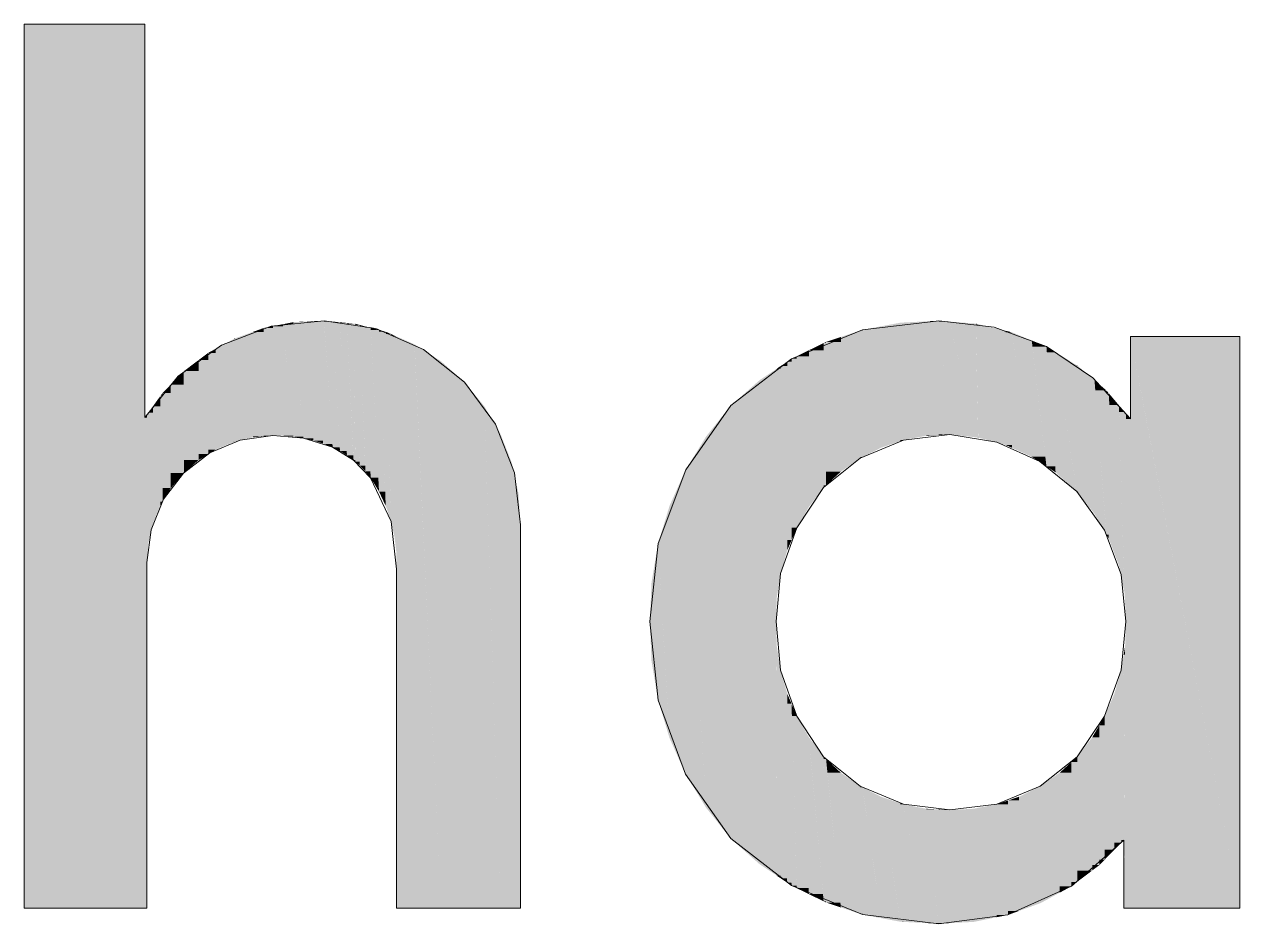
# Model space of a CAD drawing. Extents: x 885 to 2021, y 330 to 1122.
# Drawn here: x 1893.304 to 1896.092, y 647.357 to 649.421 of the extents above; entities that cross this region are included whole.
import ezdxf

# ---------------------------------------------------------------- set-up
doc = ezdxf.new("R2010")
doc.units = 0
doc.layers.get('0').update_dxf_attribs({"lineweight": 25})
doc.layers.add('P11_Plankopf_Ausführung_AF_4_800 Plankopf', color=7, linetype='Continuous', lineweight=25)

# ---------------------------------------------------------------- blocks, each defined once
blk = doc.blocks.new('Referenz-A0T8DITAAL', base_point=(1729.7843, 502.0648))
at = {"layer": 'P11_Plankopf_Ausführung_AF_4_800 Plankopf', "color": 0, "linetype": 'Continuous', "lineweight": 13, "ltscale": 16.9}
for p, q in [((1893.5798, 649.4211), (1893.3036, 649.4211)), ((1893.3036, 649.4211), (1893.3036, 647.3928)), ((1893.5798, 648.5184), (1893.5798, 649.4211)), ((1893.8698, 648.7284), (1893.7557, 648.6849)), ((1893.9913, 648.7408), (1893.8698, 648.7284)), ((1894.1099, 648.7229), (1893.9913, 648.7408)), ((1894.2198, 648.6749), (1894.1099, 648.7229)), ((1895.2269, 648.72), (1895.064, 648.6535)), ((1895.4017, 648.7408), (1895.2269, 648.72)), ((1895.5288, 648.7259), (1895.4017, 648.7408)), ((1895.6488, 648.6814), (1895.5288, 648.7259)), ((1896.0922, 648.705), (1895.8415, 648.705)), ((1895.8415, 648.705), (1895.8415, 648.5156)), ((1896.0922, 647.3928), (1896.0922, 648.705)), ((1893.7557, 648.6849), (1893.6567, 648.6133)), ((1894.3135, 648.6), (1894.2198, 648.6749)), ((1895.755, 648.61), (1895.6488, 648.6814)), ((1895.064, 648.6535), (1894.9246, 648.546)), ((1893.6567, 648.6133), (1893.5798, 648.5184)), ((1895.8415, 648.5156), (1895.755, 648.61)), ((1894.3846, 648.5035), (1894.3135, 648.6)), ((1894.9246, 648.546), (1894.821, 648.3985)), ((1894.4283, 648.3919), (1894.3846, 648.5035)), ((1893.7988, 648.4669), (1893.7289, 648.4377)), ((1893.8738, 648.4771), (1893.7988, 648.4669)), ((1893.9438, 648.4712), (1893.8738, 648.4771)), ((1894.011, 648.4505), (1893.9438, 648.4712)), ((1895.3205, 648.4669), (1895.2215, 648.4252)), ((1895.4272, 648.4799), (1895.3205, 648.4669)), ((1895.5347, 648.4624), (1895.4272, 648.4799)), ((1894.059, 648.4209), (1894.011, 648.4505)), ((1895.6339, 648.4176), (1895.5347, 648.4624)), ((1893.7289, 648.4377), (1893.6691, 648.3913)), ((1894.0982, 648.3804), (1894.059, 648.4209)), ((1895.2215, 648.4252), (1895.1376, 648.3581)), ((1895.7182, 648.3488), (1895.6339, 648.4176)), ((1893.6691, 648.3913), (1893.6232, 648.3311)), ((1894.4417, 648.2727), (1894.4283, 648.3919)), ((1894.821, 648.3985), (1894.7578, 648.2296)), ((1894.145, 648.2803), (1894.0982, 648.3804)), ((1895.1376, 648.3581), (1895.076, 648.2656)), ((1893.6232, 648.3311), (1893.5945, 648.261)), ((1895.7818, 648.2604), (1895.7182, 648.3488)), ((1894.1576, 648.1705), (1894.145, 648.2803)), ((1894.4417, 647.3928), (1894.4417, 648.2727)), ((1893.5945, 648.261), (1893.5849, 648.1859)), ((1895.076, 648.2656), (1895.0388, 648.1609)), ((1895.8203, 648.1586), (1895.7818, 648.2604)), ((1894.7578, 648.2296), (1894.7391, 648.0503)), ((1893.5849, 647.3928), (1893.5849, 648.1859)), ((1894.1576, 648.1705), (1894.1576, 647.3928)), ((1895.0388, 648.1609), (1895.0283, 648.0503)), ((1895.8312, 648.0503), (1895.8203, 648.1586)), ((1894.7391, 648.0503), (1894.7576, 647.8702)), ((1895.0283, 648.0503), (1895.0387, 647.9389)), ((1895.8203, 647.9386), (1895.8312, 648.0503)), ((1895.0387, 647.9389), (1895.0759, 647.8334)), ((1895.7823, 647.8331), (1895.8203, 647.9386)), ((1894.7576, 647.8702), (1894.8208, 647.7005)), ((1895.0759, 647.8334), (1895.1376, 647.7401)), ((1895.7194, 647.7401), (1895.7823, 647.8331)), ((1895.1376, 647.7401), (1895.2214, 647.6728)), ((1895.6346, 647.6728), (1895.7194, 647.7401)), ((1894.8208, 647.7005), (1894.9246, 647.5522)), ((1895.2214, 647.6728), (1895.3205, 647.631)), ((1895.5347, 647.6311), (1895.6346, 647.6728)), ((1895.3205, 647.631), (1895.4272, 647.618)), ((1895.4272, 647.618), (1895.5347, 647.6311)), ((1894.9246, 647.5522), (1895.0639, 647.4445)), ((1895.7062, 647.443), (1895.8261, 647.5488)), ((1895.8261, 647.5488), (1895.8261, 647.3928)), ((1895.0639, 647.4445), (1895.2268, 647.3779)), ((1895.5604, 647.3771), (1895.7062, 647.443)), ((1893.3036, 647.3928), (1893.5849, 647.3928)), ((1894.1576, 647.3928), (1894.4417, 647.3928)), ((1895.8261, 647.3928), (1896.0922, 647.3928)), ((1895.2268, 647.3779), (1895.4017, 647.3571)), ((1895.4017, 647.3571), (1895.5604, 647.3771))]:
    blk.add_line(p, q, dxfattribs=at)
at = {"layer": 'P11_Plankopf_Ausführung_AF_4_800 Plankopf', "color": 0, "linetype": 'Continuous', "lineweight": 0, "ltscale": 0.0169}
for points in [[(1893.3036, 647.3928), (1893.5798, 647.3928), (1893.3036, 649.4211)], [(1893.5798, 648.5184), (1893.5798, 649.4211), (1893.3036, 649.4211)], [(1893.5798, 648.5184), (1893.4265, 648.5184), (1893.3036, 649.4211)], [(1893.8529, 648.7153), (1893.8285, 648.7153), (1893.8529, 648.7241)], [(1893.8738, 648.7241), (1893.8529, 648.7241), (1893.8738, 648.7282)], [(1893.8738, 648.4771), (1893.8529, 648.4771), (1893.8529, 648.7241)], [(1893.8738, 648.4771), (1893.8738, 648.7241), (1893.8529, 648.7241)], [(1893.8973, 648.7282), (1893.8738, 648.7282), (1893.8973, 648.7329)], [(1893.8973, 648.4771), (1893.8738, 648.4771), (1893.8738, 648.7282)], [(1893.8973, 648.4768), (1893.8973, 648.7282), (1893.8738, 648.7282)], [(1893.9207, 648.7329), (1893.8973, 648.7329), (1893.9207, 648.7375)], [(1893.9205, 648.4768), (1893.8973, 648.4768), (1893.8973, 648.7329)], [(1893.9207, 648.4749), (1893.9207, 648.7329), (1893.8973, 648.7329)], [(1893.9215, 648.7375), (1893.9207, 648.7375), (1893.9215, 648.7377)], [(1893.9215, 648.4749), (1893.9207, 648.4749), (1893.9207, 648.7375)], [(1893.9215, 648.4747), (1893.9215, 648.7375), (1893.9207, 648.7375)], [(1893.9438, 648.7377), (1893.9215, 648.7377), (1893.9438, 648.7387)], [(1893.9435, 648.4747), (1893.9215, 648.4747), (1893.9215, 648.7377)], [(1893.9438, 648.4712), (1893.9438, 648.7377), (1893.9215, 648.7377)], [(1893.9667, 648.7387), (1893.9438, 648.7387), (1893.9667, 648.7397)], [(1893.9663, 648.4712), (1893.9438, 648.4712), (1893.9438, 648.7387)], [(1893.9667, 648.4659), (1893.9667, 648.7387), (1893.9438, 648.7387)], [(1893.9891, 648.7397), (1893.9667, 648.7397), (1893.9891, 648.7407)], [(1893.9886, 648.4659), (1893.9667, 648.4659), (1893.9667, 648.7397)], [(1893.9891, 648.459), (1893.9891, 648.7397), (1893.9667, 648.7397)], [(1893.9913, 648.7407), (1893.9891, 648.7407), (1893.9913, 648.7408)], [(1893.9913, 648.459), (1893.9891, 648.459), (1893.9891, 648.7407)], [(1893.9913, 648.4581), (1893.9913, 648.7407), (1893.9891, 648.7407)], [(1894.0105, 648.4581), (1893.9913, 648.4581), (1893.9913, 648.7408)], [(1894.011, 648.7389), (1893.9915, 648.7389), (1893.9913, 648.7408)], [(1894.011, 648.4505), (1894.011, 648.7389), (1893.9915, 648.7389)], [(1894.0273, 648.4505), (1894.011, 648.4505), (1894.011, 648.7389)], [(1894.0278, 648.7372), (1894.0111, 648.7372), (1894.011, 648.7389)], [(1894.0278, 648.4419), (1894.0278, 648.7372), (1894.0111, 648.7372)], [(1894.0433, 648.4419), (1894.0278, 648.4419), (1894.0278, 648.7372)], [(1894.0438, 648.7357), (1894.0279, 648.7357), (1894.0278, 648.7372)], [(1894.0438, 648.432), (1894.0438, 648.7357), (1894.0279, 648.7357)], [(1894.0584, 648.432), (1894.0438, 648.432), (1894.0438, 648.7357)], [(1894.059, 648.7342), (1894.0439, 648.7342), (1894.0438, 648.7357)], [(1894.059, 648.4209), (1894.059, 648.7342), (1894.0439, 648.7342)], [(1894.063, 648.4209), (1894.059, 648.4209), (1894.059, 648.7342)], [(1894.0631, 648.7338), (1894.059, 648.7338), (1894.059, 648.7342)], [(1894.0631, 648.4173), (1894.0631, 648.7338), (1894.059, 648.7338)], [(1894.0729, 648.4173), (1894.0631, 648.4173), (1894.0631, 648.7338)], [(1894.0732, 648.7311), (1894.0631, 648.7311), (1894.0631, 648.7338)], [(1894.0732, 648.4085), (1894.0732, 648.7311), (1894.0631, 648.7311)], [(1894.0857, 648.4085), (1894.0732, 648.4085), (1894.0732, 648.7311)], [(1894.0863, 648.7277), (1894.0733, 648.7277), (1894.0732, 648.7311)], [(1894.0863, 648.395), (1894.0863, 648.7277), (1894.0733, 648.7277)], [(1894.0977, 648.395), (1894.0863, 648.395), (1894.0863, 648.7277)], [(1894.0982, 648.7246), (1894.0864, 648.7246), (1894.0863, 648.7277)], [(1894.0982, 648.3804), (1894.0982, 648.7246), (1894.0864, 648.7246)], [(1894.1158, 648.3804), (1894.0982, 648.3804), (1894.0982, 648.7246)], [(1894.1174, 648.7196), (1894.0985, 648.7196), (1894.0982, 648.7246)], [(1894.1174, 648.3488), (1894.1174, 648.7196), (1894.0985, 648.7196)], [(1894.1315, 648.3488), (1894.1174, 648.3488), (1894.1174, 648.7196)], [(1894.1328, 648.7156), (1894.1175, 648.7156), (1894.1174, 648.7196)], [(1895.2215, 648.7035), (1895.1772, 648.7035), (1895.2215, 648.7182)], [(1895.2269, 648.7182), (1895.2215, 648.7182), (1895.2269, 648.72)], [(1895.2269, 648.428), (1895.2215, 648.428), (1895.2215, 648.7182)], [(1895.2269, 648.428), (1895.2269, 648.7182), (1895.2215, 648.7182)], [(1895.2695, 648.72), (1895.2269, 648.72), (1895.2695, 648.728)], [(1895.2695, 648.4495), (1895.2269, 648.4495), (1895.2269, 648.72)], [(1895.2695, 648.4495), (1895.2695, 648.72), (1895.2269, 648.72)], [(1895.3136, 648.728), (1895.2695, 648.728), (1895.3136, 648.7363)], [(1895.3136, 648.4645), (1895.2695, 648.4645), (1895.2695, 648.728)], [(1895.3136, 648.4645), (1895.3136, 648.728), (1895.2695, 648.728)], [(1895.3205, 648.7363), (1895.3136, 648.7363), (1895.3205, 648.7367)], [(1895.3205, 648.4669), (1895.3136, 648.4669), (1895.3136, 648.7363)], [(1895.3205, 648.4669), (1895.3205, 648.7363), (1895.3136, 648.7363)], [(1895.3734, 648.7367), (1895.3205, 648.7367), (1895.3734, 648.7394)], [(1895.3734, 648.4771), (1895.3205, 648.4771), (1895.3205, 648.7367)], [(1895.3734, 648.4771), (1895.3734, 648.7367), (1895.3205, 648.7367)], [(1895.4017, 648.7394), (1895.3734, 648.7394), (1895.4017, 648.7408)], [(1895.4017, 648.4785), (1895.3734, 648.4785), (1895.3734, 648.7394)], [(1895.4017, 648.4785), (1895.4017, 648.7394), (1895.3734, 648.7394)], [(1895.4272, 648.4799), (1895.4017, 648.4799), (1895.4017, 648.7408)], [(1895.4272, 648.7388), (1895.4019, 648.7388), (1895.4017, 648.7408)], [(1895.4272, 648.4799), (1895.4272, 648.7388), (1895.4019, 648.7388)], [(1895.4854, 648.4799), (1895.4272, 648.4799), (1895.4272, 648.7388)], [(1895.4868, 648.7342), (1895.4283, 648.7342), (1895.4272, 648.7388)], [(1895.4868, 648.4733), (1895.4868, 648.7342), (1895.4283, 648.7342)], [(1895.4922, 648.4733), (1895.4868, 648.4733), (1895.4868, 648.7342)], [(1895.4923, 648.7329), (1895.4869, 648.7329), (1895.4868, 648.7342)], [(1895.4923, 648.4727), (1895.4923, 648.7329), (1895.4869, 648.7329)], [(1895.5515, 648.4727), (1895.4923, 648.4727), (1895.4923, 648.7329)], [(1895.5554, 648.7177), (1895.4957, 648.7177), (1895.4923, 648.7329)], [(1895.5554, 648.4555), (1895.5554, 648.7177), (1895.4957, 648.7177)], [(1895.5696, 648.4555), (1895.5554, 648.4555), (1895.5554, 648.7177)], [(1895.5699, 648.7142), (1895.5556, 648.7142), (1895.5554, 648.7177)], [(1893.7842, 648.6762), (1893.7423, 648.6762), (1893.7842, 648.6989)], [(1893.787, 648.6989), (1893.7842, 648.6989), (1893.787, 648.7004)], [(1893.787, 648.4633), (1893.7842, 648.4633), (1893.7842, 648.6989)], [(1893.787, 648.4633), (1893.787, 648.6989), (1893.7842, 648.6989)], [(1893.8285, 648.7004), (1893.787, 648.7004), (1893.8285, 648.7153)], [(1893.8285, 648.4734), (1893.787, 648.4734), (1893.787, 648.7004)], [(1893.8285, 648.4734), (1893.8285, 648.7004), (1893.787, 648.7004)], [(1893.8529, 648.4754), (1893.8285, 648.4754), (1893.8285, 648.7153)], [(1893.8529, 648.4754), (1893.8529, 648.7153), (1893.8285, 648.7153)], [(1894.1328, 648.3157), (1894.1328, 648.7156), (1894.1175, 648.7156)], [(1894.133, 648.3157), (1894.1328, 648.3157), (1894.1328, 648.7156)], [(1894.133, 648.7155), (1894.1328, 648.7155), (1894.1328, 648.7156)], [(1894.133, 648.3153), (1894.133, 648.7155), (1894.1328, 648.7155)], [(1894.144, 648.3153), (1894.133, 648.3153), (1894.133, 648.7155)], [(1894.145, 648.7103), (1894.1331, 648.7103), (1894.133, 648.7155)], [(1894.145, 648.2803), (1894.145, 648.7103), (1894.1331, 648.7103)], [(1894.1525, 648.2803), (1894.145, 648.2803), (1894.145, 648.7103)], [(1894.1531, 648.7067), (1894.145, 648.7067), (1894.145, 648.7103)], [(1894.1531, 648.2442), (1894.1531, 648.7067), (1894.145, 648.7067)], [(1894.157, 648.2442), (1894.1531, 648.2442), (1894.1531, 648.7067)], [(1894.1573, 648.7049), (1894.1531, 648.7049), (1894.1531, 648.7067)], [(1894.1573, 648.2075), (1894.1573, 648.7049), (1894.1531, 648.7049)], [(1894.1576, 648.2075), (1894.1573, 648.2075), (1894.1573, 648.7049)], [(1894.1576, 648.7048), (1894.1573, 648.7048), (1894.1573, 648.7049)], [(1894.1576, 648.1705), (1894.1576, 648.7048), (1894.1573, 648.7048)], [(1894.1744, 648.1705), (1894.1576, 648.1705), (1894.1576, 648.7048)], [(1894.1988, 648.6867), (1894.1581, 648.6867), (1894.1576, 648.7048)], [(1895.1376, 648.6731), (1895.1039, 648.6731), (1895.1376, 648.6895)], [(1895.1432, 648.6895), (1895.1376, 648.6895), (1895.1432, 648.6923)], [(1895.1432, 648.3633), (1895.1376, 648.3633), (1895.1376, 648.6895)], [(1895.1432, 648.3633), (1895.1432, 648.6895), (1895.1376, 648.6895)], [(1895.1772, 648.6923), (1895.1432, 648.6923), (1895.1772, 648.7035)], [(1895.1772, 648.3946), (1895.1432, 648.3946), (1895.1432, 648.6923)], [(1895.1772, 648.3946), (1895.1772, 648.6923), (1895.1432, 648.6923)], [(1895.2215, 648.4252), (1895.1772, 648.4252), (1895.1772, 648.7035)], [(1895.2215, 648.4252), (1895.2215, 648.7035), (1895.1772, 648.7035)], [(1895.5699, 648.449), (1895.5699, 648.7142), (1895.5556, 648.7142)], [(1895.6118, 648.449), (1895.5699, 648.449), (1895.5699, 648.7142)], [(1895.615, 648.6955), (1895.5729, 648.6955), (1895.5699, 648.7142)], [(1895.615, 648.4286), (1895.615, 648.6955), (1895.5729, 648.6955)], [(1895.6462, 648.4286), (1895.615, 648.4286), (1895.615, 648.6955)], [(1895.6488, 648.6814), (1895.6167, 648.6814), (1895.615, 648.6955)], [(1895.8776, 648.5156), (1895.8415, 648.5156), (1895.8415, 648.705)], [(1896.0922, 647.3928), (1896.0922, 648.705), (1895.8415, 648.705)], [(1893.7255, 648.6506), (1893.7035, 648.6506), (1893.7255, 648.6671)], [(1893.7423, 648.6671), (1893.7255, 648.6671), (1893.7423, 648.6762)], [(1893.7423, 648.445), (1893.7255, 648.445), (1893.7255, 648.6671)], [(1893.7423, 648.445), (1893.7423, 648.6671), (1893.7255, 648.6671)], [(1893.7842, 648.4626), (1893.7423, 648.4626), (1893.7423, 648.6762)], [(1893.7842, 648.4626), (1893.7842, 648.6762), (1893.7423, 648.6762)], [(1894.1988, 647.3928), (1894.1988, 648.6867), (1894.1581, 648.6867)], [(1894.1988, 647.3928), (1894.2596, 647.3928), (1894.1988, 648.6867)], [(1894.2596, 648.6479), (1894.2007, 648.6479), (1894.1988, 648.6867)], [(1895.1039, 648.6594), (1895.076, 648.6594), (1895.1039, 648.6731)], [(1895.1376, 648.3581), (1895.1039, 648.3581), (1895.1039, 648.6731)], [(1895.1376, 648.3581), (1895.1376, 648.6731), (1895.1039, 648.6731)], [(1895.6488, 648.4065), (1895.6488, 648.6814), (1895.6167, 648.6814)], [(1895.6688, 648.4065), (1895.6488, 648.4065), (1895.6488, 648.6814)], [(1895.6698, 648.6685), (1895.6497, 648.6685), (1895.6488, 648.6814)], [(1895.6698, 648.3928), (1895.6698, 648.6685), (1895.6497, 648.6685)], [(1895.7115, 648.3928), (1895.6698, 648.3928), (1895.6698, 648.6685)], [(1895.7182, 648.6387), (1895.6743, 648.6387), (1895.6698, 648.6685)], [(1893.7035, 648.6251), (1893.6697, 648.6251), (1893.7035, 648.6506)], [(1893.7255, 648.4346), (1893.7035, 648.4346), (1893.7035, 648.6506)], [(1893.7255, 648.4346), (1893.7255, 648.6506), (1893.7035, 648.6506)], [(1894.2596, 647.3928), (1894.2596, 648.6479), (1894.2007, 648.6479)], [(1894.2596, 647.3928), (1894.3135, 647.3928), (1894.2596, 648.6479)], [(1894.3135, 648.6), (1894.2616, 648.6), (1894.2596, 648.6479)], [(1895.0388, 648.6309), (1895.0301, 648.6309), (1895.0388, 648.6367)], [(1895.0542, 648.6367), (1895.0388, 648.6367), (1895.0542, 648.6469)], [(1895.0542, 648.2144), (1895.0388, 648.2144), (1895.0388, 648.6367)], [(1895.0542, 648.2144), (1895.0542, 648.6367), (1895.0388, 648.6367)], [(1895.064, 648.6469), (1895.0542, 648.6469), (1895.064, 648.6535)], [(1895.064, 648.2374), (1895.0542, 648.2374), (1895.0542, 648.6469)], [(1895.064, 648.2374), (1895.064, 648.6469), (1895.0542, 648.6469)], [(1895.076, 648.6535), (1895.064, 648.6535), (1895.076, 648.6594)], [(1895.076, 648.2656), (1895.064, 648.2656), (1895.064, 648.6535)], [(1895.076, 648.2656), (1895.076, 648.6535), (1895.064, 648.6535)], [(1895.1039, 648.3137), (1895.076, 648.3137), (1895.076, 648.6594)], [(1895.1039, 648.3137), (1895.1039, 648.6594), (1895.076, 648.6594)], [(1895.7182, 648.3488), (1895.7182, 648.6387), (1895.6743, 648.6387)], [(1895.7215, 648.3488), (1895.7182, 648.3488), (1895.7182, 648.6387)], [(1895.7215, 648.6366), (1895.7182, 648.6366), (1895.7182, 648.6387)], [(1895.7215, 648.3446), (1895.7215, 648.6366), (1895.7182, 648.6366)], [(1895.7539, 648.3446), (1895.7215, 648.3446), (1895.7215, 648.6366)], [(1895.7591, 648.6042), (1895.7251, 648.6042), (1895.7215, 648.6366)], [(1893.6691, 648.5944), (1893.6396, 648.5944), (1893.6691, 648.6244)], [(1893.6697, 648.6244), (1893.6691, 648.6244), (1893.6697, 648.6251)], [(1893.6697, 648.3919), (1893.6691, 648.3919), (1893.6691, 648.6244)], [(1893.6697, 648.3919), (1893.6697, 648.6244), (1893.6691, 648.6244)], [(1893.7035, 648.421), (1893.6697, 648.421), (1893.6697, 648.6251)], [(1893.7035, 648.421), (1893.7035, 648.6251), (1893.6697, 648.6251)], [(1895.0283, 648.6045), (1894.9907, 648.6045), (1895.0283, 648.6296)], [(1895.0301, 648.6296), (1895.0283, 648.6296), (1895.0301, 648.6309)], [(1895.0301, 648.1059), (1895.0283, 648.1059), (1895.0283, 648.6296)], [(1895.0301, 648.1059), (1895.0301, 648.6296), (1895.0283, 648.6296)], [(1895.0388, 648.1609), (1895.0301, 648.1609), (1895.0301, 648.6309)], [(1895.0388, 648.1609), (1895.0388, 648.6309), (1895.0301, 648.6309)], [(1893.6396, 648.5751), (1893.6207, 648.5751), (1893.6396, 648.5944)], [(1893.6691, 648.3913), (1893.6396, 648.3913), (1893.6396, 648.5944)], [(1893.6691, 648.3913), (1893.6691, 648.5944), (1893.6396, 648.5944)], [(1894.3135, 647.3928), (1894.3135, 648.6), (1894.2616, 648.6)], [(1894.3135, 647.3928), (1894.3592, 647.3928), (1894.3135, 648.6)], [(1894.3592, 648.5443), (1894.3156, 648.5443), (1894.3135, 648.6)], [(1894.9906, 648.546), (1894.9246, 648.546), (1894.9906, 648.6044)], [(1894.9907, 648.6044), (1894.9906, 648.6044), (1894.9907, 648.6045)], [(1894.9907, 647.4936), (1894.9906, 647.4936), (1894.9906, 648.6044)], [(1894.9907, 647.4936), (1894.9907, 648.6044), (1894.9906, 648.6044)], [(1895.0275, 647.4936), (1894.9907, 647.4936), (1894.9907, 648.6045)], [(1895.0283, 647.4684), (1895.0283, 648.6045), (1894.9907, 648.6045)], [(1895.7591, 648.2977), (1895.7591, 648.6042), (1895.7251, 648.6042)], [(1895.7826, 648.2977), (1895.7591, 648.2977), (1895.7591, 648.6042)], [(1895.7863, 648.5809), (1895.7609, 648.5809), (1895.7591, 648.6042)], [(1895.7863, 648.2502), (1895.7863, 648.5809), (1895.7609, 648.5809)], [(1895.7915, 648.2502), (1895.7863, 648.2502), (1895.7863, 648.5809)], [(1895.7916, 648.5746), (1895.7864, 648.5746), (1895.7863, 648.5809)], [(1893.616, 648.5446), (1893.5988, 648.5446), (1893.616, 648.5685)], [(1893.6207, 648.5685), (1893.616, 648.5685), (1893.6207, 648.5751)], [(1893.6207, 648.3255), (1893.616, 648.3255), (1893.616, 648.5685)], [(1893.6207, 648.3255), (1893.6207, 648.5685), (1893.616, 648.5685)], [(1893.6396, 648.3566), (1893.6207, 648.3566), (1893.6207, 648.5751)], [(1893.6396, 648.3566), (1893.6396, 648.5751), (1893.6207, 648.5751)], [(1895.7916, 648.2409), (1895.7916, 648.5746), (1895.7864, 648.5746)], [(1895.8112, 648.2409), (1895.7916, 648.2409), (1895.7916, 648.5746)], [(1895.8148, 648.5472), (1895.7932, 648.5472), (1895.7916, 648.5746)], [(1893.5849, 648.5184), (1893.5798, 648.5184), (1893.5849, 648.5254)], [(1893.5883, 648.5254), (1893.5849, 648.5254), (1893.5883, 648.5301)], [(1893.5883, 648.2313), (1893.5849, 648.2313), (1893.5849, 648.5254)], [(1893.5883, 648.2313), (1893.5883, 648.5254), (1893.5849, 648.5254)], [(1893.5988, 648.5301), (1893.5883, 648.5301), (1893.5988, 648.5446)], [(1893.5988, 648.2756), (1893.5883, 648.2756), (1893.5883, 648.5301)], [(1893.5988, 648.2756), (1893.5988, 648.5301), (1893.5883, 648.5301)], [(1893.616, 648.3177), (1893.5988, 648.3177), (1893.5988, 648.5446)], [(1893.616, 648.3177), (1893.616, 648.5446), (1893.5988, 648.5446)], [(1894.3592, 647.3928), (1894.3592, 648.5443), (1894.3156, 648.5443)], [(1894.3592, 647.3928), (1894.3957, 647.3928), (1894.3592, 648.5443)], [(1894.3957, 648.4822), (1894.3612, 648.4822), (1894.3592, 648.5443)], [(1894.9246, 648.4756), (1894.8681, 648.4756), (1894.9246, 648.546)], [(1894.987, 647.5522), (1894.9246, 647.5522), (1894.9246, 648.546)], [(1894.9906, 647.4936), (1894.9906, 648.546), (1894.9246, 648.546)], [(1895.8148, 648.1797), (1895.8148, 648.5472), (1895.7932, 648.5472)], [(1895.8261, 648.1797), (1895.8148, 648.1797), (1895.8148, 648.5472)], [(1895.8281, 648.5314), (1895.8153, 648.5314), (1895.8148, 648.5472)], [(1895.8281, 648.1156), (1895.8281, 648.5314), (1895.8153, 648.5314)], [(1895.8308, 648.1156), (1895.8281, 648.1156), (1895.8281, 648.5314)], [(1895.8312, 648.5277), (1895.8281, 648.5277), (1895.8281, 648.5314)], [(1895.8312, 648.0503), (1895.8312, 648.5277), (1895.8281, 648.5277)], [(1895.8312, 647.3928), (1895.8415, 647.3928), (1895.8312, 648.5277)], [(1895.8415, 648.5156), (1895.8313, 648.5156), (1895.8312, 648.5277)], [(1893.5798, 647.3928), (1893.5798, 648.5184), (1893.4265, 648.5184)], [(1893.5798, 647.3928), (1893.5849, 647.3928), (1893.5798, 648.5184)], [(1893.5849, 648.1859), (1893.5849, 648.5184), (1893.5798, 648.5184)], [(1893.5849, 648.1859), (1893.5813, 648.1859), (1893.5798, 648.5184)], [(1895.8415, 647.3928), (1895.8415, 648.5156), (1895.8313, 648.5156)], [(1896.0922, 647.3928), (1895.8776, 648.5156), (1895.8415, 648.5156)], [(1895.8415, 647.3928), (1896.0922, 647.3928), (1895.8415, 648.5156)], [(1893.787, 648.4633), (1893.8285, 648.4734), (1893.787, 648.4734)], [(1893.8285, 648.4734), (1893.8529, 648.4754), (1893.8285, 648.4754)], [(1893.8529, 648.4754), (1893.8738, 648.4771), (1893.8529, 648.4771)], [(1893.8973, 648.4768), (1893.8973, 648.4771), (1893.8738, 648.4771)], [(1893.9207, 648.4749), (1893.9205, 648.4768), (1893.8973, 648.4768)], [(1893.9215, 648.4747), (1893.9215, 648.4749), (1893.9207, 648.4749)], [(1893.9438, 648.4712), (1893.9435, 648.4747), (1893.9215, 648.4747)], [(1893.9667, 648.4659), (1893.9663, 648.4712), (1893.9438, 648.4712)], [(1894.3957, 647.3928), (1894.3957, 648.4822), (1894.3612, 648.4822)], [(1894.3957, 647.3928), (1894.422, 647.3928), (1894.3957, 648.4822)], [(1894.422, 648.4151), (1894.3973, 648.4151), (1894.3957, 648.4822)], [(1894.868, 648.3985), (1894.821, 648.3985), (1894.868, 648.4754)], [(1894.8681, 648.4754), (1894.868, 648.4754), (1894.8681, 648.4756)], [(1894.8681, 647.623), (1894.868, 647.623), (1894.868, 648.4754)], [(1894.8681, 647.6229), (1894.8681, 648.4754), (1894.868, 648.4754)], [(1894.9203, 647.6229), (1894.8681, 647.6229), (1894.8681, 648.4756)], [(1894.9246, 647.5522), (1894.9246, 648.4756), (1894.8681, 648.4756)], [(1895.3136, 648.4645), (1895.3205, 648.4669), (1895.3136, 648.4669)], [(1895.3205, 648.4669), (1895.3734, 648.4771), (1895.3205, 648.4771)], [(1895.3734, 648.4771), (1895.4017, 648.4785), (1895.3734, 648.4785)], [(1895.4017, 648.4785), (1895.4272, 648.4799), (1895.4017, 648.4799)], [(1895.4868, 648.4733), (1895.4854, 648.4799), (1895.4272, 648.4799)], [(1895.4923, 648.4727), (1895.4922, 648.4733), (1895.4868, 648.4733)], [(1895.5554, 648.4555), (1895.5515, 648.4727), (1895.4923, 648.4727)], [(1893.7255, 648.4346), (1893.7423, 648.445), (1893.7255, 648.445)], [(1893.7423, 648.445), (1893.7842, 648.4626), (1893.7423, 648.4626)], [(1893.7842, 648.4626), (1893.787, 648.4633), (1893.7842, 648.4633)], [(1893.9891, 648.459), (1893.9886, 648.4659), (1893.9667, 648.4659)], [(1893.9913, 648.4581), (1893.9913, 648.459), (1893.9891, 648.459)], [(1894.011, 648.4505), (1894.0105, 648.4581), (1893.9913, 648.4581)], [(1894.0278, 648.4419), (1894.0273, 648.4505), (1894.011, 648.4505)], [(1894.0438, 648.432), (1894.0433, 648.4419), (1894.0278, 648.4419)], [(1895.2269, 648.428), (1895.2695, 648.4495), (1895.2269, 648.4495)], [(1895.2695, 648.4495), (1895.3136, 648.4645), (1895.2695, 648.4645)], [(1895.5699, 648.449), (1895.5696, 648.4555), (1895.5554, 648.4555)], [(1895.615, 648.4286), (1895.6118, 648.449), (1895.5699, 648.449)], [(1893.6697, 648.3919), (1893.7035, 648.421), (1893.6697, 648.421)], [(1893.7035, 648.421), (1893.7255, 648.4346), (1893.7035, 648.4346)], [(1894.059, 648.4209), (1894.0584, 648.432), (1894.0438, 648.432)], [(1894.0631, 648.4173), (1894.063, 648.4209), (1894.059, 648.4209)], [(1894.0732, 648.4085), (1894.0729, 648.4173), (1894.0631, 648.4173)], [(1894.422, 647.3928), (1894.422, 648.4151), (1894.3973, 648.4151)], [(1894.422, 647.3928), (1894.4374, 647.3928), (1894.422, 648.4151)], [(1894.4374, 648.3447), (1894.423, 648.3447), (1894.422, 648.4151)], [(1895.1772, 648.3946), (1895.2215, 648.4252), (1895.1772, 648.4252)], [(1895.2215, 648.4252), (1895.2269, 648.428), (1895.2215, 648.428)], [(1895.6488, 648.4065), (1895.6462, 648.4286), (1895.615, 648.4286)], [(1893.6396, 648.3566), (1893.6691, 648.3913), (1893.6396, 648.3913)], [(1893.6691, 648.3913), (1893.6697, 648.3919), (1893.6691, 648.3919)], [(1894.0863, 648.395), (1894.0857, 648.4085), (1894.0732, 648.4085)], [(1894.0982, 648.3804), (1894.0977, 648.395), (1894.0863, 648.395)], [(1894.8208, 648.3161), (1894.784, 648.3161), (1894.8208, 648.3982)], [(1894.821, 648.3982), (1894.8208, 648.3982), (1894.821, 648.3985)], [(1894.821, 647.7005), (1894.8208, 647.7005), (1894.8208, 648.3982)], [(1894.821, 647.7003), (1894.821, 648.3982), (1894.8208, 648.3982)], [(1894.8633, 647.7003), (1894.821, 647.7003), (1894.821, 648.3985)], [(1894.868, 647.623), (1894.868, 648.3985), (1894.821, 648.3985)], [(1895.1432, 648.3633), (1895.1772, 648.3946), (1895.1432, 648.3946)], [(1895.6698, 648.3928), (1895.6688, 648.4065), (1895.6488, 648.4065)], [(1895.7182, 648.3488), (1895.7115, 648.3928), (1895.6698, 648.3928)], [(1893.6207, 648.3255), (1893.6396, 648.3566), (1893.6207, 648.3566)], [(1894.1174, 648.3488), (1894.1158, 648.3804), (1894.0982, 648.3804)], [(1895.1039, 648.3137), (1895.1376, 648.3581), (1895.1039, 648.3581)], [(1895.1376, 648.3581), (1895.1432, 648.3633), (1895.1376, 648.3633)], [(1894.1328, 648.3157), (1894.1315, 648.3488), (1894.1174, 648.3488)], [(1894.4374, 647.3928), (1894.4374, 648.3447), (1894.423, 648.3447)], [(1894.4374, 647.3928), (1894.4417, 647.3928), (1894.4374, 648.3447)], [(1894.4417, 648.2727), (1894.4377, 648.2727), (1894.4374, 648.3447)], [(1895.7215, 648.3446), (1895.7215, 648.3488), (1895.7182, 648.3488)], [(1895.7591, 648.2977), (1895.7539, 648.3446), (1895.7215, 648.3446)], [(1893.5988, 648.2756), (1893.616, 648.3177), (1893.5988, 648.3177)], [(1893.616, 648.3177), (1893.6207, 648.3255), (1893.616, 648.3255)], [(1894.133, 648.3153), (1894.133, 648.3157), (1894.1328, 648.3157)], [(1894.145, 648.2803), (1894.144, 648.3153), (1894.133, 648.3153)], [(1894.7839, 648.2296), (1894.7578, 648.2296), (1894.7839, 648.3156)], [(1894.784, 648.3156), (1894.7839, 648.3156), (1894.784, 648.3161)], [(1894.784, 647.7834), (1894.7839, 647.7834), (1894.7839, 648.3156)], [(1894.784, 647.783), (1894.784, 648.3156), (1894.7839, 648.3156)], [(1894.8159, 647.783), (1894.784, 647.783), (1894.784, 648.3161)], [(1894.8208, 647.7005), (1894.8208, 648.3161), (1894.784, 648.3161)], [(1895.076, 648.2656), (1895.1039, 648.3137), (1895.076, 648.3137)], [(1893.5883, 648.2313), (1893.5988, 648.2756), (1893.5883, 648.2756)], [(1894.1531, 648.2442), (1894.1525, 648.2803), (1894.145, 648.2803)], [(1894.4417, 647.3928), (1894.4417, 648.2727), (1894.4377, 648.2727)], [(1895.7863, 648.2502), (1895.7826, 648.2977), (1895.7591, 648.2977)], [(1894.1573, 648.2075), (1894.157, 648.2442), (1894.1531, 648.2442)], [(1895.064, 648.2374), (1895.076, 648.2656), (1895.064, 648.2656)], [(1895.7916, 648.2409), (1895.7915, 648.2502), (1895.7863, 648.2502)], [(1893.5849, 648.1859), (1893.5883, 648.2313), (1893.5849, 648.2313)], [(1894.7576, 648.1406), (1894.7427, 648.1406), (1894.7576, 648.2289)], [(1894.7578, 648.2289), (1894.7576, 648.2289), (1894.7578, 648.2296)], [(1894.7578, 647.8702), (1894.7576, 647.8702), (1894.7576, 648.2289)], [(1894.7578, 647.8698), (1894.7578, 648.2289), (1894.7576, 648.2289)], [(1894.7788, 647.8698), (1894.7578, 647.8698), (1894.7578, 648.2296)], [(1894.7839, 647.7834), (1894.7839, 648.2296), (1894.7578, 648.2296)], [(1895.0542, 648.2144), (1895.064, 648.2374), (1895.0542, 648.2374)], [(1895.8148, 648.1797), (1895.8112, 648.2409), (1895.7916, 648.2409)], [(1894.1576, 648.1705), (1894.1576, 648.2075), (1894.1573, 648.2075)], [(1895.0388, 648.1609), (1895.0542, 648.2144), (1895.0388, 648.2144)], [(1893.5849, 647.3928), (1893.5849, 648.1859), (1893.5813, 648.1859)], [(1894.1988, 647.3928), (1894.1744, 648.1705), (1894.1576, 648.1705)], [(1894.1576, 647.3928), (1894.1988, 647.3928), (1894.1576, 648.1705)], [(1895.0301, 648.1059), (1895.0388, 648.1609), (1895.0301, 648.1609)], [(1895.8281, 648.1156), (1895.8261, 648.1797), (1895.8148, 648.1797)], [(1894.7426, 648.0503), (1894.7391, 648.0503), (1894.7426, 648.1387)], [(1894.7427, 648.1387), (1894.7426, 648.1387), (1894.7427, 648.1406)], [(1894.7427, 647.9597), (1894.7426, 647.9597), (1894.7426, 648.1387)], [(1894.7427, 647.9592), (1894.7427, 648.1387), (1894.7426, 648.1387)], [(1894.7527, 647.9592), (1894.7427, 647.9592), (1894.7427, 648.1406)], [(1894.7576, 647.8702), (1894.7576, 648.1406), (1894.7427, 648.1406)], [(1895.0283, 648.0503), (1895.0301, 648.1059), (1895.0283, 648.1059)], [(1895.8312, 648.0503), (1895.8308, 648.1156), (1895.8281, 648.1156)], [(1894.7426, 647.9597), (1894.7426, 648.0503), (1894.7391, 648.0503)], [(1895.0301, 647.4684), (1895.0283, 647.4684), (1895.0283, 648.0503)], [(1895.0301, 647.9943), (1895.0285, 647.9943), (1895.0283, 648.0503)], [(1895.8312, 647.9941), (1895.8293, 647.9941), (1895.8312, 648.0503)], [(1895.0301, 647.4672), (1895.0301, 647.9943), (1895.0285, 647.9943)], [(1895.0386, 647.4672), (1895.0301, 647.4672), (1895.0301, 647.9943)], [(1895.0387, 647.9389), (1895.031, 647.9389), (1895.0301, 647.9943)], [(1895.8293, 647.9746), (1895.8261, 647.9746), (1895.8293, 647.9941)], [(1895.8293, 647.3928), (1895.8312, 647.3928), (1895.8293, 647.9941)], [(1895.8312, 647.3928), (1895.8312, 647.9941), (1895.8293, 647.9941)], [(1895.8261, 647.9386), (1895.8203, 647.9386), (1895.8261, 647.9746)], [(1895.8284, 647.5488), (1895.8261, 647.5488), (1895.8261, 647.9746)], [(1895.8293, 647.3928), (1895.8293, 647.9746), (1895.8261, 647.9746)], [(1894.7427, 647.9592), (1894.7427, 647.9597), (1894.7426, 647.9597)], [(1894.7576, 647.8702), (1894.7527, 647.9592), (1894.7427, 647.9592)], [(1895.0387, 647.4614), (1895.0387, 647.9389), (1895.031, 647.9389)], [(1895.0537, 647.4614), (1895.0387, 647.4614), (1895.0387, 647.9389)], [(1895.054, 647.885), (1895.0404, 647.885), (1895.0387, 647.9389)], [(1895.8203, 647.8847), (1895.8046, 647.8847), (1895.8203, 647.9386)], [(1895.8261, 647.5488), (1895.8203, 647.5488), (1895.8203, 647.9386)], [(1895.8261, 647.5488), (1895.8261, 647.9386), (1895.8203, 647.9386)], [(1895.054, 647.4511), (1895.054, 647.885), (1895.0404, 647.885)], [(1895.0638, 647.4511), (1895.054, 647.4511), (1895.054, 647.885)], [(1895.0639, 647.8617), (1895.0545, 647.8617), (1895.054, 647.885)], [(1895.8046, 647.8331), (1895.7823, 647.8331), (1895.8046, 647.8847)], [(1895.8203, 647.5429), (1895.8046, 647.5429), (1895.8046, 647.8847)], [(1895.8203, 647.5429), (1895.8203, 647.8847), (1895.8046, 647.8847)], [(1894.7578, 647.8698), (1894.7578, 647.8702), (1894.7576, 647.8702)], [(1894.7839, 647.7834), (1894.7788, 647.8698), (1894.7578, 647.8698)], [(1895.0639, 647.4445), (1895.0639, 647.8617), (1895.0545, 647.8617)], [(1895.0757, 647.4445), (1895.0639, 647.4445), (1895.0639, 647.8617)], [(1895.0759, 647.8334), (1895.0647, 647.8334), (1895.0639, 647.8617)], [(1895.0759, 647.4386), (1895.0759, 647.8334), (1895.0647, 647.8334)], [(1895.1029, 647.4386), (1895.0759, 647.4386), (1895.0759, 647.8334)], [(1895.1038, 647.7849), (1895.0792, 647.7849), (1895.0759, 647.8334)], [(1895.7823, 647.8124), (1895.7701, 647.8124), (1895.7823, 647.8331)], [(1895.8046, 647.5268), (1895.7823, 647.5268), (1895.7823, 647.8331)], [(1895.8046, 647.5268), (1895.8046, 647.8331), (1895.7823, 647.8331)], [(1895.7701, 647.7846), (1895.7537, 647.7846), (1895.7701, 647.8124)], [(1895.7823, 647.5039), (1895.7701, 647.5039), (1895.7701, 647.8124)], [(1895.7823, 647.5039), (1895.7823, 647.8124), (1895.7701, 647.8124)], [(1894.784, 647.783), (1894.784, 647.7834), (1894.7839, 647.7834)], [(1894.8208, 647.7005), (1894.8159, 647.783), (1894.784, 647.783)], [(1895.1038, 647.4249), (1895.1038, 647.7849), (1895.0792, 647.7849)], [(1895.1361, 647.4249), (1895.1038, 647.4249), (1895.1038, 647.7849)], [(1895.1376, 647.7401), (1895.1079, 647.7401), (1895.1038, 647.7849)], [(1895.7537, 647.7401), (1895.7194, 647.7401), (1895.7537, 647.7846)], [(1895.7701, 647.4914), (1895.7537, 647.4914), (1895.7537, 647.7846)], [(1895.7701, 647.4914), (1895.7701, 647.7846), (1895.7537, 647.7846)], [(1895.1376, 647.4084), (1895.1376, 647.7401), (1895.1079, 647.7401)], [(1895.1431, 647.4084), (1895.1376, 647.4084), (1895.1376, 647.7401)], [(1895.1431, 647.735), (1895.1377, 647.735), (1895.1376, 647.7401)], [(1895.1431, 647.4057), (1895.1431, 647.735), (1895.1377, 647.735)], [(1895.176, 647.4057), (1895.1431, 647.4057), (1895.1431, 647.735)], [(1895.1771, 647.7035), (1895.1463, 647.7035), (1895.1431, 647.735)], [(1895.7062, 647.7036), (1895.6793, 647.7036), (1895.7062, 647.7281)], [(1895.7194, 647.7281), (1895.7062, 647.7281), (1895.7194, 647.7401)], [(1895.7194, 647.453), (1895.7062, 647.453), (1895.7062, 647.7281)], [(1895.7194, 647.453), (1895.7194, 647.7281), (1895.7062, 647.7281)], [(1895.7537, 647.479), (1895.7194, 647.479), (1895.7194, 647.7401)], [(1895.7537, 647.479), (1895.7537, 647.7401), (1895.7194, 647.7401)], [(1894.821, 647.7003), (1894.821, 647.7005), (1894.8208, 647.7005)], [(1894.868, 647.623), (1894.8633, 647.7003), (1894.821, 647.7003)], [(1895.1771, 647.3944), (1895.1771, 647.7035), (1895.1463, 647.7035)], [(1895.2194, 647.3944), (1895.1771, 647.3944), (1895.1771, 647.7035)], [(1895.2214, 647.6728), (1895.1813, 647.6728), (1895.1771, 647.7035)], [(1895.6793, 647.6736), (1895.6358, 647.6736), (1895.6793, 647.7036)], [(1895.7062, 647.443), (1895.6793, 647.443), (1895.6793, 647.7036)], [(1895.7062, 647.443), (1895.7062, 647.7036), (1895.6793, 647.7036)], [(1895.2214, 647.3797), (1895.2214, 647.6728), (1895.1813, 647.6728)], [(1895.2268, 647.3797), (1895.2214, 647.3797), (1895.2214, 647.6728)], [(1895.2268, 647.67), (1895.2214, 647.67), (1895.2214, 647.6728)], [(1895.2268, 647.3779), (1895.2268, 647.67), (1895.2214, 647.67)], [(1895.2683, 647.3779), (1895.2268, 647.3779), (1895.2268, 647.67)], [(1895.2695, 647.6484), (1895.2299, 647.6484), (1895.2268, 647.67)], [(1895.6346, 647.6485), (1895.5861, 647.6485), (1895.6346, 647.6728)], [(1895.6358, 647.6728), (1895.6346, 647.6728), (1895.6358, 647.6736)], [(1895.6358, 647.4046), (1895.6346, 647.4046), (1895.6346, 647.6728)], [(1895.6358, 647.4046), (1895.6358, 647.6728), (1895.6346, 647.6728)], [(1895.6793, 647.4283), (1895.6358, 647.4283), (1895.6358, 647.6736)], [(1895.6793, 647.4283), (1895.6793, 647.6736), (1895.6358, 647.6736)], [(1895.2695, 647.3698), (1895.2695, 647.6484), (1895.2299, 647.6484)], [(1895.3123, 647.3698), (1895.2695, 647.3698), (1895.2695, 647.6484)], [(1895.3136, 647.6334), (1895.2718, 647.6334), (1895.2695, 647.6484)], [(1895.3136, 647.3616), (1895.3136, 647.6334), (1895.2718, 647.6334)], [(1895.3205, 647.3616), (1895.3136, 647.3616), (1895.3136, 647.6334)], [(1895.3205, 647.631), (1895.3136, 647.631), (1895.3136, 647.6334)], [(1895.3205, 647.3612), (1895.3205, 647.631), (1895.3136, 647.631)], [(1895.3729, 647.3612), (1895.3205, 647.3612), (1895.3205, 647.631)], [(1895.3734, 647.6208), (1895.3225, 647.6208), (1895.3205, 647.631)], [(1895.5347, 647.6209), (1895.4818, 647.6209), (1895.5347, 647.6311)], [(1895.5604, 647.6311), (1895.5347, 647.6311), (1895.5604, 647.6398)], [(1895.5604, 647.3771), (1895.5347, 647.3771), (1895.5347, 647.6311)], [(1895.5604, 647.3771), (1895.5604, 647.6311), (1895.5347, 647.6311)], [(1895.5861, 647.6398), (1895.5604, 647.6398), (1895.5861, 647.6485)], [(1895.5861, 647.3864), (1895.5604, 647.3864), (1895.5604, 647.6398)], [(1895.5861, 647.3864), (1895.5861, 647.6398), (1895.5604, 647.6398)], [(1895.6346, 647.4041), (1895.5861, 647.4041), (1895.5861, 647.6485)], [(1895.6346, 647.4041), (1895.6346, 647.6485), (1895.5861, 647.6485)], [(1894.8681, 647.6229), (1894.8681, 647.623), (1894.868, 647.623)], [(1894.9246, 647.5522), (1894.9203, 647.6229), (1894.8681, 647.6229)], [(1895.3734, 647.3585), (1895.3734, 647.6208), (1895.3225, 647.6208)], [(1895.4015, 647.3585), (1895.3734, 647.3585), (1895.3734, 647.6208)], [(1895.4017, 647.6193), (1895.3735, 647.6193), (1895.3734, 647.6208)], [(1895.4017, 647.3571), (1895.4017, 647.6193), (1895.3735, 647.6193)], [(1895.4272, 647.3584), (1895.4017, 647.3584), (1895.4017, 647.6193)], [(1895.4272, 647.618), (1895.4018, 647.618), (1895.4017, 647.6193)], [(1895.4272, 647.3584), (1895.4272, 647.618), (1895.4018, 647.618)], [(1895.4814, 647.618), (1895.4272, 647.618), (1895.4814, 647.6208)], [(1895.4814, 647.3611), (1895.4272, 647.3611), (1895.4272, 647.618)], [(1895.4814, 647.3611), (1895.4814, 647.618), (1895.4272, 647.618)], [(1895.4818, 647.6208), (1895.4814, 647.6208), (1895.4818, 647.6209)], [(1895.4818, 647.3611), (1895.4814, 647.3611), (1895.4814, 647.6208)], [(1895.4818, 647.3611), (1895.4818, 647.6208), (1895.4814, 647.6208)], [(1895.5347, 647.3719), (1895.4818, 647.3719), (1895.4818, 647.6209)], [(1895.5347, 647.3719), (1895.5347, 647.6209), (1895.4818, 647.6209)], [(1894.9906, 647.4936), (1894.987, 647.5522), (1894.9246, 647.5522)], [(1895.8203, 647.5429), (1895.8261, 647.5488), (1895.8203, 647.5488)], [(1895.8293, 647.3928), (1895.8284, 647.5488), (1895.8261, 647.5488)], [(1895.8261, 647.3928), (1895.8293, 647.3928), (1895.8261, 647.5488)], [(1895.7823, 647.5039), (1895.8046, 647.5268), (1895.7823, 647.5268)], [(1895.8046, 647.5268), (1895.8203, 647.5429), (1895.8046, 647.5429)], [(1894.9907, 647.4936), (1894.9907, 647.4936), (1894.9906, 647.4936)], [(1895.0283, 647.4684), (1895.0275, 647.4936), (1894.9907, 647.4936)], [(1895.7537, 647.479), (1895.7701, 647.4914), (1895.7537, 647.4914)], [(1895.7701, 647.4914), (1895.7823, 647.5039), (1895.7701, 647.5039)], [(1895.0301, 647.4672), (1895.0301, 647.4684), (1895.0283, 647.4684)], [(1895.0387, 647.4614), (1895.0386, 647.4672), (1895.0301, 647.4672)], [(1895.7194, 647.453), (1895.7537, 647.479), (1895.7194, 647.479)], [(1895.054, 647.4511), (1895.0537, 647.4614), (1895.0387, 647.4614)], [(1895.0639, 647.4445), (1895.0638, 647.4511), (1895.054, 647.4511)], [(1895.0759, 647.4386), (1895.0757, 647.4445), (1895.0639, 647.4445)], [(1895.1038, 647.4249), (1895.1029, 647.4386), (1895.0759, 647.4386)], [(1895.6793, 647.4283), (1895.7062, 647.443), (1895.6793, 647.443)], [(1895.7062, 647.443), (1895.7194, 647.453), (1895.7062, 647.453)], [(1895.1376, 647.4084), (1895.1361, 647.4249), (1895.1038, 647.4249)], [(1895.1431, 647.4057), (1895.1431, 647.4084), (1895.1376, 647.4084)], [(1895.6358, 647.4046), (1895.6793, 647.4283), (1895.6358, 647.4283)], [(1895.1771, 647.3944), (1895.176, 647.4057), (1895.1431, 647.4057)], [(1895.2214, 647.3797), (1895.2194, 647.3944), (1895.1771, 647.3944)], [(1895.2268, 647.3779), (1895.2268, 647.3797), (1895.2214, 647.3797)], [(1895.5604, 647.3771), (1895.5861, 647.3864), (1895.5604, 647.3864)], [(1895.5861, 647.3864), (1895.6346, 647.4041), (1895.5861, 647.4041)], [(1895.6346, 647.4041), (1895.6358, 647.4046), (1895.6346, 647.4046)], [(1895.2695, 647.3698), (1895.2683, 647.3779), (1895.2268, 647.3779)], [(1895.3136, 647.3616), (1895.3123, 647.3698), (1895.2695, 647.3698)], [(1895.3205, 647.3612), (1895.3205, 647.3616), (1895.3136, 647.3616)], [(1895.3734, 647.3585), (1895.3729, 647.3612), (1895.3205, 647.3612)], [(1895.4017, 647.3571), (1895.4015, 647.3585), (1895.3734, 647.3585)], [(1895.4017, 647.3571), (1895.4272, 647.3584), (1895.4017, 647.3584)], [(1895.4272, 647.3584), (1895.4814, 647.3611), (1895.4272, 647.3611)], [(1895.4814, 647.3611), (1895.4818, 647.3611), (1895.4814, 647.3611)], [(1895.4818, 647.3611), (1895.5347, 647.3719), (1895.4818, 647.3719)], [(1895.5347, 647.3719), (1895.5604, 647.3771), (1895.5347, 647.3771)]]:
    blk.add_solid(points, dxfattribs=at)

msp = doc.modelspace()

# ---------------------------------------------------------------- block references
at = {"color": 8, "lineweight": 25, "ltscale": 0.25, "true_color": 0x808080}
msp.add_blockref('Referenz-A0T8DITAAL', (1729.7843, 502.0648), dxfattribs=at)

doc.saveas('drawing.dxf')
